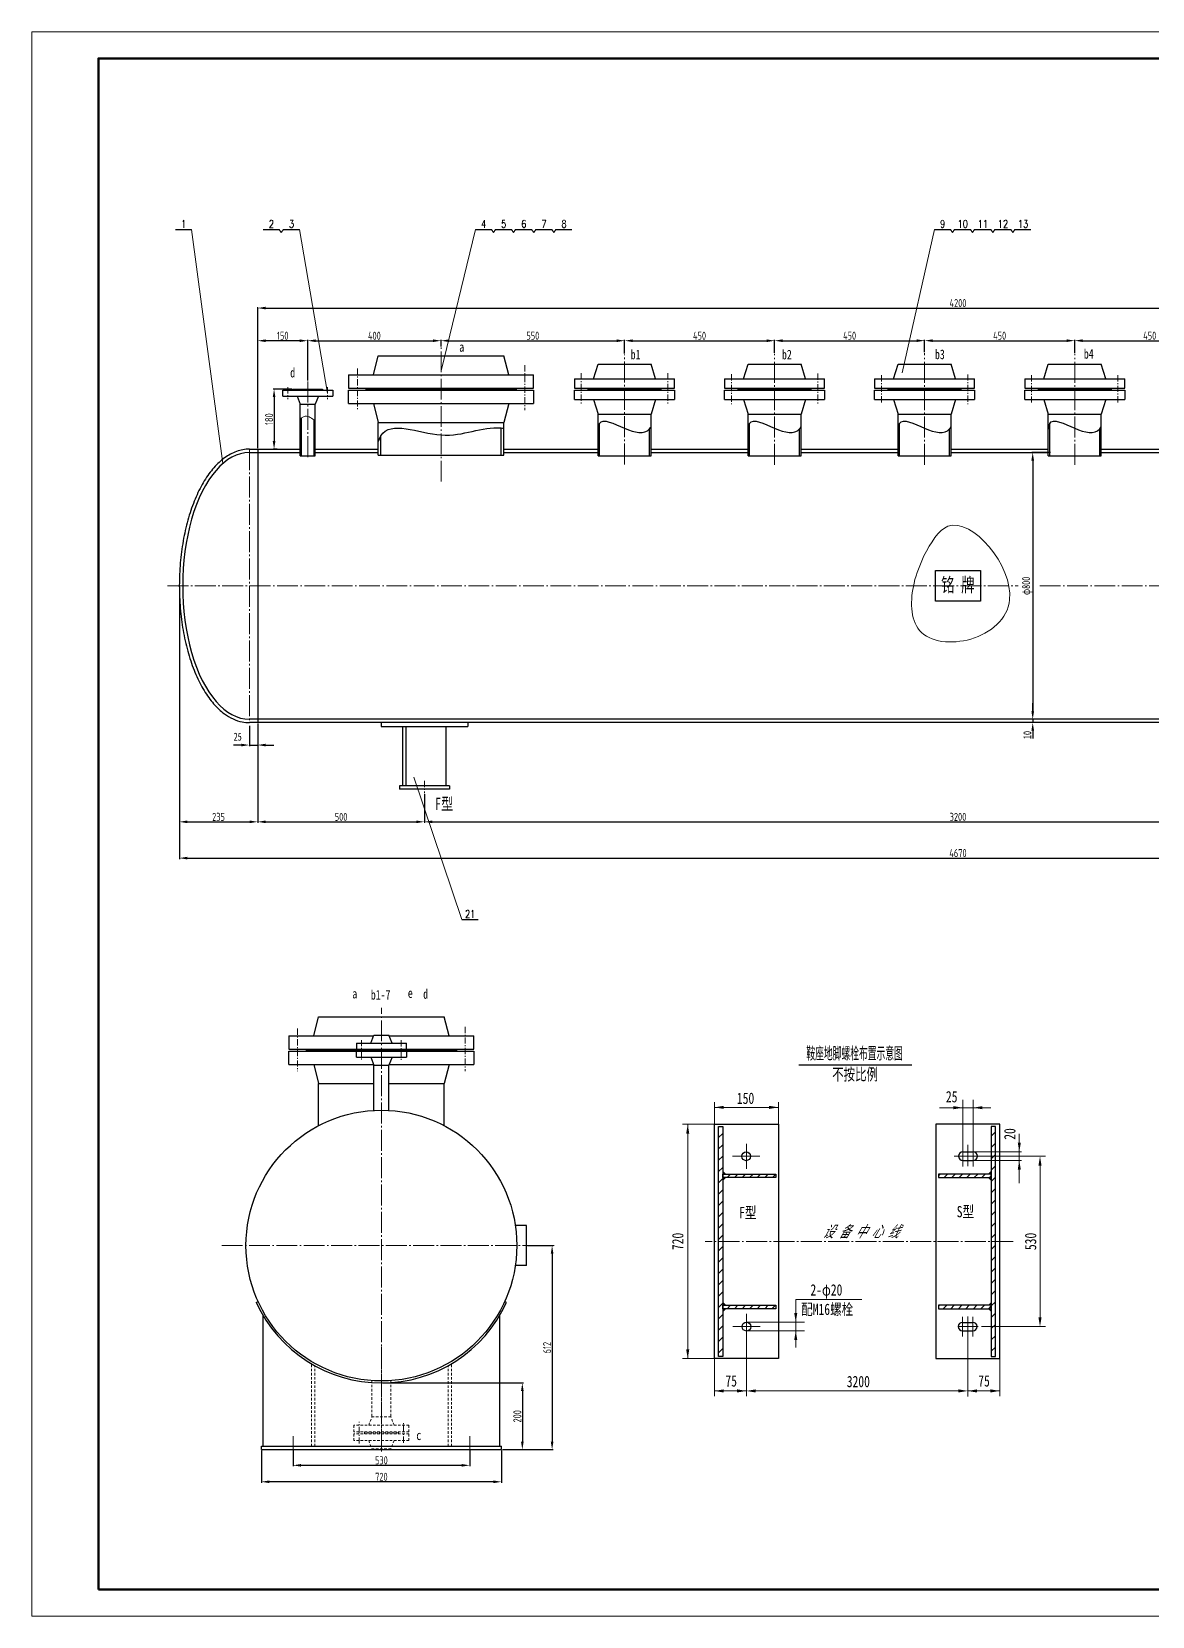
# Model space of a CAD drawing. Extents: x -6371 to 30159, y -2288 to 2464.
# Drawn here: x 23431 to 26791, y -2288 to 2464 of the extents above; entities that cross this region are included whole.
import ezdxf
from ezdxf.enums import TextEntityAlignment as Align

# ---------------------------------------------------------------- set-up
doc = ezdxf.new("R2010")
doc.units = 0
doc.header["$LTSCALE"] = 25
doc.header["$PDMODE"] = 1
for name, pattern in [('XX-S', [0.5, 0.3, -0.2]), ('ZXX-L', [3.28, 2.5, -0.3, 0.18, -0.3]), ('ZXX-S', [1.27, 0.75, -0.2, 0.12, -0.2])]:
    doc.linetypes.add(name, pattern=pattern)
doc.layers.get('Defpoints').update_dxf_attribs({"linetype": 'CONTINUOUS'})
doc.layers.add('1轮廓实线层', color=7, linetype='CONTINUOUS')
for name, color, linetype, lineweight in [('A 粗实线', 1, 'CONTINUOUS', 25), ('B 细实线', 7, 'CONTINUOUS', 15), ('C 文 字', 2, 'CONTINUOUS', 20), ('D 短中心线', 3, 'ZXX-S', 18), ('E 长中心线', 3, 'ZXX-L', 15), ('F 短虚线', 6, 'XX-S', 20), ('J 标注尺寸', 2, 'CONTINUOUS', 15)]:
    doc.layers.add(name, color=color, linetype=linetype, lineweight=lineweight)
doc.styles.add('HZTXT', font='SIMFANG.TTF', dxfattribs={"width": 0.75})
doc.styles.add('ROMANC', font='romanc', dxfattribs={"width": 0.7, "height": 6})
doc.styles.get("Standard").update_dxf_attribs({"font": 'isocp.shx', "width": 0.707, "bigfont": 'hztxt.shx'})
doc.styles.add('标题中文', font='SIMFANG.TTF', dxfattribs={"width": 0.7})
doc.dimstyles.new('通用标注4.0', dxfattribs={"dimtxt": 24, "dimasz": 24, "dimexe": 3, "dimexo": 3, "dimgap": 3, "dimtad": 1, "dimdec": 0, "dimzin": 0, "dimdsep": 46, "dimtxsty": 'Standard', "dimcen": 3, "dimadec": 0, "dimazin": 0, "dimtfac": 0.375, "dimtdec": 0, "dimtmove": 2, "dimatfit": 3, "dimfxl": 0, "dimtzin": 0, "dimarcsym": 0})

# ---------------------------------------------------------------- blocks, each defined once
blk = doc.blocks.new('*D80')
at = {"layer": 'Defpoints', "color": 0}
for p in [(28308.5, 1635.5), (24108.5, 1212.4), (28308.5, 1202.4)]:
    blk.add_point(p, dxfattribs=at)
at = {"layer": 'J 标注尺寸', "color": 0, "lineweight": -2}
for p, q in [((24108.5, 1215.4), (24108.5, 1638.5)), ((24132.5, 1635.5), (28284.5, 1635.5)), ((28308.5, 1205.4), (28308.5, 1638.5))]:
    blk.add_line(p, q, dxfattribs=at)
at = {"layer": 'J 标注尺寸', "color": 0}
for points in [[(24132.5, 1639.5), (24132.5, 1631.5), (24108.5, 1635.5)], [(28284.5, 1639.5), (28284.5, 1631.5), (28308.5, 1635.5)]]:
    blk.add_solid(points, dxfattribs=at)
at = {"layer": 'J 标注尺寸', "color": 0, "insert": (26208.5, 1650.5), "char_height": 24, "attachment_point": 5}
blk.add_mtext('4200{}{}', dxfattribs=at)
blk = doc.blocks.new('*D81')
at = {"layer": 'Defpoints', "color": 0}
for p in [(24658.5, 1537.6), (24658.5, 1517.3), (24258.5, 1415.2)]:
    blk.add_point(p, dxfattribs=at)
at = {"layer": 'J 标注尺寸', "color": 0, "lineweight": -2}
for p, q in [((24258.5, 1418.2), (24258.5, 1540.6)), ((24282.5, 1537.6), (24634.5, 1537.6)), ((24658.5, 1520.3), (24658.5, 1540.6))]:
    blk.add_line(p, q, dxfattribs=at)
at = {"layer": 'J 标注尺寸', "color": 0}
for points in [[(24282.5, 1541.6), (24282.5, 1533.6), (24258.5, 1537.6)], [(24634.5, 1541.6), (24634.5, 1533.6), (24658.5, 1537.6)]]:
    blk.add_solid(points, dxfattribs=at)
at = {"layer": 'J 标注尺寸', "color": 0, "insert": (24458.5, 1552.6), "char_height": 24, "attachment_point": 5}
blk.add_mtext('400', dxfattribs=at)
blk = doc.blocks.new('*D82')
at = {"layer": 'Defpoints', "color": 0}
for p in [(24658.5, 1534.7), (25208.5, 1537.6), (25208.5, 1496.4)]:
    blk.add_point(p, dxfattribs=at)
at = {"layer": 'J 标注尺寸', "color": 0, "lineweight": -2}
for p, q in [((24658.5, 1537.7), (24658.5, 1540.6)), ((24682.5, 1537.6), (25184.5, 1537.6)), ((25208.5, 1499.4), (25208.5, 1540.6))]:
    blk.add_line(p, q, dxfattribs=at)
at = {"layer": 'J 标注尺寸', "color": 0}
for points in [[(24682.5, 1541.6), (24682.5, 1533.6), (24658.5, 1537.6)], [(25184.5, 1541.6), (25184.5, 1533.6), (25208.5, 1537.6)]]:
    blk.add_solid(points, dxfattribs=at)
at = {"layer": 'J 标注尺寸', "color": 0, "insert": (24933.5, 1552.6), "char_height": 24, "attachment_point": 5}
blk.add_mtext('550', dxfattribs=at)
blk = doc.blocks.new('*D83')
at = {"layer": 'Defpoints', "color": 0}
for p in [(25658.5, 1537.6), (25208.5, 1496.4), (25658.5, 1498.5)]:
    blk.add_point(p, dxfattribs=at)
at = {"layer": 'J 标注尺寸', "color": 0, "lineweight": -2}
for p, q in [((25208.5, 1499.4), (25208.5, 1540.6)), ((25232.5, 1537.6), (25634.5, 1537.6)), ((25658.5, 1501.5), (25658.5, 1540.6))]:
    blk.add_line(p, q, dxfattribs=at)
at = {"layer": 'J 标注尺寸', "color": 0}
for points in [[(25232.5, 1541.6), (25232.5, 1533.6), (25208.5, 1537.6)], [(25634.5, 1541.6), (25634.5, 1533.6), (25658.5, 1537.6)]]:
    blk.add_solid(points, dxfattribs=at)
at = {"layer": 'J 标注尺寸', "color": 0, "insert": (25433.5, 1552.6), "char_height": 24, "attachment_point": 5}
blk.add_mtext('450', dxfattribs=at)
blk = doc.blocks.new('*D84')
at = {"layer": 'Defpoints', "color": 0}
for p in [(25658.5, 1534.7), (26108.5, 1537.7), (26108.5, 1500.6)]:
    blk.add_point(p, dxfattribs=at)
at = {"layer": 'J 标注尺寸', "color": 0, "lineweight": -2}
for p, q in [((25658.5, 1537.7), (25658.5, 1540.7)), ((25682.5, 1537.7), (26084.5, 1537.7)), ((26108.5, 1503.6), (26108.5, 1540.7))]:
    blk.add_line(p, q, dxfattribs=at)
at = {"layer": 'J 标注尺寸', "color": 0}
for points in [[(25682.5, 1541.7), (25682.5, 1533.7), (25658.5, 1537.7)], [(26084.5, 1541.7), (26084.5, 1533.7), (26108.5, 1537.7)]]:
    blk.add_solid(points, dxfattribs=at)
at = {"layer": 'J 标注尺寸', "color": 0, "insert": (25883.5, 1552.7), "char_height": 24, "attachment_point": 5}
blk.add_mtext('450', dxfattribs=at)
blk = doc.blocks.new('*D85')
at = {"layer": 'Defpoints', "color": 0}
for p in [(26108.5, 1537.7), (26558.5, 1537.7), (26558.5, 1497.2)]:
    blk.add_point(p, dxfattribs=at)
at = {"layer": 'J 标注尺寸', "color": 0, "lineweight": -2}
for p, q in [((26132.5, 1537.7), (26534.5, 1537.7)), ((26558.5, 1500.2), (26558.5, 1540.7))]:
    blk.add_line(p, q, dxfattribs=at)
at = {"layer": 'J 标注尺寸', "color": 0}
for points in [[(26132.5, 1541.7), (26132.5, 1533.7), (26108.5, 1537.7)], [(26534.5, 1541.7), (26534.5, 1533.7), (26558.5, 1537.7)]]:
    blk.add_solid(points, dxfattribs=at)
at = {"layer": 'J 标注尺寸', "color": 0, "insert": (26333.5, 1552.7), "char_height": 24, "attachment_point": 5}
blk.add_mtext('450', dxfattribs=at)
blk = doc.blocks.new('*D86')
at = {"layer": 'Defpoints', "color": 0}
for p in [(26558.5, 1537.7), (27008.5, 1537.7), (27008.5, 1481.6)]:
    blk.add_point(p, dxfattribs=at)
at = {"layer": 'J 标注尺寸', "color": 0, "lineweight": -2}
for p, q in [((26582.5, 1537.7), (26984.5, 1537.7)), ((27008.5, 1484.6), (27008.5, 1540.7))]:
    blk.add_line(p, q, dxfattribs=at)
at = {"layer": 'J 标注尺寸', "color": 0}
for points in [[(26582.5, 1541.7), (26582.5, 1533.7), (26558.5, 1537.7)], [(26984.5, 1541.7), (26984.5, 1533.7), (27008.5, 1537.7)]]:
    blk.add_solid(points, dxfattribs=at)
at = {"layer": 'J 标注尺寸', "color": 0, "insert": (26783.5, 1552.7), "char_height": 24, "attachment_point": 5}
blk.add_mtext('450', dxfattribs=at)
blk = doc.blocks.new('*D91')
at = {"layer": 'Defpoints', "color": 0}
for p in [(26488.6, 1202.4), (26432.6, 402.4), (26488.6, 402.4)]:
    blk.add_point(p, dxfattribs=at)
at = {"layer": 'J 标注尺寸', "color": 0, "lineweight": -2}
for p, q in [((26485.6, 1202.4), (26429.6, 1202.4)), ((26432.6, 1178.4), (26432.6, 426.4)), ((26485.6, 402.4), (26429.6, 402.4))]:
    blk.add_line(p, q, dxfattribs=at)
at = {"layer": 'J 标注尺寸', "color": 0}
for points in [[(26428.6, 1178.4), (26436.6, 1178.4), (26432.6, 1202.4)], [(26428.6, 426.4), (26436.6, 426.4), (26432.6, 402.4)]]:
    blk.add_solid(points, dxfattribs=at)
at = {"layer": 'J 标注尺寸', "color": 0, "insert": (26415.8, 802.4), "char_height": 24, "attachment_point": 5, "rotation": 90}
blk.add_mtext('{\\fFangSong_GB2312|b0|i0|c134|p49;φ800}', dxfattribs=at)
blk = doc.blocks.new('*D92')
at = {"layer": 'Defpoints', "color": 0}
for p in [(26432.6, 402.4), (26432.6, 392.4), (26432.6, 392.4)]:
    blk.add_point(p, dxfattribs=at)
at = {"layer": 'J 标注尺寸', "color": 0, "lineweight": -2}
for p, q in [((26432.6, 426.4), (26432.6, 450.4)), ((26432.6, 402.4), (26432.6, 392.4)), ((26432.6, 368.4), (26432.6, 344.4))]:
    blk.add_line(p, q, dxfattribs=at)
at = {"layer": 'J 标注尺寸', "color": 0}
for points in [[(26428.6, 426.4), (26436.6, 426.4), (26432.6, 402.4)], [(26428.6, 368.4), (26436.6, 368.4), (26432.6, 392.4)]]:
    blk.add_solid(points, dxfattribs=at)
at = {"layer": 'J 标注尺寸', "color": 0, "insert": (26416.4, 355.2), "char_height": 24, "attachment_point": 5, "rotation": 90}
blk.add_mtext('{\\fFangSong_GB2312|b0|i0|c134|p49;10}', dxfattribs=at)
blk = doc.blocks.new('*D93')
at = {"layer": 'Defpoints', "color": 0}
for p in [(24479.4, -1587.9), (24839.4, -1787.9), (24902.1, -1787.9)]:
    blk.add_point(p, dxfattribs=at)
at = {"layer": 'J 标注尺寸', "color": 0, "lineweight": -2}
for p, q in [((24482.4, -1587.9), (24905.1, -1587.9)), ((24902.1, -1611.9), (24902.1, -1763.9)), ((24842.4, -1787.9), (24905.1, -1787.9))]:
    blk.add_line(p, q, dxfattribs=at)
at = {"layer": 'J 标注尺寸', "color": 0}
for points in [[(24898.1, -1611.9), (24906.1, -1611.9), (24902.1, -1587.9)], [(24898.1, -1763.9), (24906.1, -1763.9), (24902.1, -1787.9)]]:
    blk.add_solid(points, dxfattribs=at)
at = {"layer": 'J 标注尺寸', "color": 0, "insert": (24887.1, -1687.9), "char_height": 24, "attachment_point": 5, "rotation": 90}
blk.add_mtext('200', dxfattribs=at)
blk = doc.blocks.new('*D94')
at = {"layer": 'Defpoints', "color": 0}
for p in [(24914.9, -1175.9), (24839.4, -1787.9), (24991.4, -1787.9)]:
    blk.add_point(p, dxfattribs=at)
at = {"layer": 'J 标注尺寸', "color": 0, "lineweight": -2}
for p, q in [((24917.9, -1175.9), (24994.4, -1175.9)), ((24991.4, -1199.9), (24991.4, -1763.9)), ((24842.4, -1787.9), (24994.4, -1787.9))]:
    blk.add_line(p, q, dxfattribs=at)
at = {"layer": 'J 标注尺寸', "color": 0}
for points in [[(24987.4, -1199.9), (24995.4, -1199.9), (24991.4, -1175.9)], [(24987.4, -1763.9), (24995.4, -1763.9), (24991.4, -1787.9)]]:
    blk.add_solid(points, dxfattribs=at)
at = {"layer": 'J 标注尺寸', "color": 0, "insert": (24976.4, -1481.9), "char_height": 24, "attachment_point": 5, "rotation": 90}
blk.add_mtext('612', dxfattribs=at)
blk = doc.blocks.new('*D95')
at = {"layer": 'Defpoints', "color": 0}
for p in [(24119.4, -1787.9), (24839.4, -1787.9), (24119.4, -1884.3)]:
    blk.add_point(p, dxfattribs=at)
at = {"layer": 'J 标注尺寸', "color": 0, "lineweight": -2}
for p, q in [((24119.4, -1790.9), (24119.4, -1887.3)), ((24839.4, -1790.9), (24839.4, -1887.3)), ((24815.4, -1884.3), (24143.4, -1884.3))]:
    blk.add_line(p, q, dxfattribs=at)
at = {"layer": 'J 标注尺寸', "color": 0}
for points in [[(24143.4, -1880.3), (24143.4, -1888.3), (24119.4, -1884.3)], [(24815.4, -1880.3), (24815.4, -1888.3), (24839.4, -1884.3)]]:
    blk.add_solid(points, dxfattribs=at)
at = {"layer": 'J 标注尺寸', "color": 0, "insert": (24479.4, -1869.3), "char_height": 24, "attachment_point": 5}
blk.add_mtext('720', dxfattribs=at)
blk = doc.blocks.new('*D96')
at = {"layer": 'Defpoints', "color": 0}
for p in [(24214.4, -1787.9), (24744.4, -1787.9), (24744.4, -1834.9)]:
    blk.add_point(p, dxfattribs=at)
at = {"layer": 'J 标注尺寸', "color": 0, "lineweight": -2}
for p, q in [((24214.4, -1790.9), (24214.4, -1837.9)), ((24744.4, -1790.9), (24744.4, -1837.9)), ((24238.4, -1834.9), (24720.4, -1834.9))]:
    blk.add_line(p, q, dxfattribs=at)
at = {"layer": 'J 标注尺寸', "color": 0}
for points in [[(24238.4, -1830.9), (24238.4, -1838.9), (24214.4, -1834.9)], [(24720.4, -1830.9), (24720.4, -1838.9), (24744.4, -1834.9)]]:
    blk.add_solid(points, dxfattribs=at)
at = {"layer": 'J 标注尺寸', "color": 0, "insert": (24479.4, -1819.9), "char_height": 24, "attachment_point": 5}
blk.add_mtext('530', dxfattribs=at)
blk = doc.blocks.new('*D99')
at = {"layer": 'Defpoints', "color": 0}
for p in [(24083.5, 385.6), (24108.5, 392.4), (24108.5, 325.1)]:
    blk.add_point(p, dxfattribs=at)
at = {"layer": 'J 标注尺寸', "color": 0, "lineweight": -2}
for p, q in [((24083.5, 382.6), (24083.5, 322.1)), ((24108.5, 389.4), (24108.5, 322.1)), ((24059.5, 325.1), (24035.5, 325.1)), ((24083.5, 325.1), (24108.5, 325.1)), ((24132.5, 325.1), (24156.5, 325.1))]:
    blk.add_line(p, q, dxfattribs=at)
at = {"layer": 'J 标注尺寸', "color": 0}
for points in [[(24059.5, 329.1), (24059.5, 321.1), (24083.5, 325.1)], [(24132.5, 329.1), (24132.5, 321.1), (24108.5, 325.1)]]:
    blk.add_solid(points, dxfattribs=at)
at = {"layer": 'J 标注尺寸', "color": 0, "insert": (24048.6, 349.9), "char_height": 24, "attachment_point": 5}
blk.add_mtext('{\\fFangSong_GB2312|b0|i0|c134|p49;25}', dxfattribs=at)
blk = doc.blocks.new('*D100')
at = {"layer": 'Defpoints', "color": 0}
for p in [(24108.5, 1537.6), (24258.5, 1415.2), (24108.5, 1212.4)]:
    blk.add_point(p, dxfattribs=at)
at = {"layer": 'J 标注尺寸', "color": 0, "lineweight": -2}
for p, q in [((24108.5, 1215.4), (24108.5, 1540.6)), ((24234.5, 1537.6), (24132.5, 1537.6)), ((24258.5, 1418.2), (24258.5, 1540.6))]:
    blk.add_line(p, q, dxfattribs=at)
at = {"layer": 'J 标注尺寸', "color": 0}
for points in [[(24132.5, 1541.6), (24132.5, 1533.6), (24108.5, 1537.6)], [(24234.5, 1541.6), (24234.5, 1533.6), (24258.5, 1537.6)]]:
    blk.add_solid(points, dxfattribs=at)
at = {"layer": 'J 标注尺寸', "color": 0, "insert": (24183.5, 1552.6), "char_height": 24, "attachment_point": 5}
blk.add_mtext('150', dxfattribs=at)
blk = doc.blocks.new('*D101')
at = {"layer": 'Defpoints', "color": 0}
for p in [(24108.5, 392.4), (24608.5, 180.3), (24608.5, 94.8)]:
    blk.add_point(p, dxfattribs=at)
at = {"layer": 'J 标注尺寸', "color": 0, "lineweight": -2}
for p, q in [((24108.5, 389.4), (24108.5, 91.8)), ((24608.5, 177.3), (24608.5, 91.8)), ((24132.5, 94.8), (24584.5, 94.8))]:
    blk.add_line(p, q, dxfattribs=at)
at = {"layer": 'J 标注尺寸', "color": 0}
for points in [[(24132.5, 98.8), (24132.5, 90.8), (24108.5, 94.8)], [(24584.5, 98.8), (24584.5, 90.8), (24608.5, 94.8)]]:
    blk.add_solid(points, dxfattribs=at)
at = {"layer": 'J 标注尺寸', "color": 0, "insert": (24358.5, 109.8), "char_height": 24, "attachment_point": 5}
blk.add_mtext('500', dxfattribs=at)
blk = doc.blocks.new('*D102')
at = {"layer": 'Defpoints', "color": 0}
for p in [(24608.5, 180.3), (27808.5, 180.3), (27808.5, 94.8)]:
    blk.add_point(p, dxfattribs=at)
at = {"layer": 'J 标注尺寸', "color": 0, "lineweight": -2}
for p, q in [((24608.5, 177.3), (24608.5, 91.8)), ((27808.5, 177.3), (27808.5, 91.8)), ((24632.5, 94.8), (27784.5, 94.8))]:
    blk.add_line(p, q, dxfattribs=at)
at = {"layer": 'J 标注尺寸', "color": 0}
for points in [[(24632.5, 98.8), (24632.5, 90.8), (24608.5, 94.8)], [(27784.5, 98.8), (27784.5, 90.8), (27808.5, 94.8)]]:
    blk.add_solid(points, dxfattribs=at)
at = {"layer": 'J 标注尺寸', "color": 0, "insert": (26208.5, 109.8), "char_height": 24, "attachment_point": 5}
blk.add_mtext('3200', dxfattribs=at)
blk = doc.blocks.new('*D104')
at = {"layer": 'Defpoints', "color": 0}
for p in [(24214.5, 1392.4), (24157.7, 1212.4), (24169.4, 1212.4)]:
    blk.add_point(p, dxfattribs=at)
at = {"layer": 'J 标注尺寸', "color": 0, "lineweight": -2}
for p, q in [((24211.5, 1392.4), (24154.7, 1392.4)), ((24157.7, 1368.4), (24157.7, 1236.4)), ((24166.4, 1212.4), (24154.7, 1212.4))]:
    blk.add_line(p, q, dxfattribs=at)
at = {"layer": 'J 标注尺寸', "color": 0}
for points in [[(24153.7, 1368.4), (24161.7, 1368.4), (24157.7, 1392.4)], [(24153.7, 1236.4), (24161.7, 1236.4), (24157.7, 1212.4)]]:
    blk.add_solid(points, dxfattribs=at)
at = {"layer": 'J 标注尺寸', "color": 0, "insert": (24142.7, 1302.4), "char_height": 24, "attachment_point": 5, "rotation": 90}
blk.add_mtext('180', dxfattribs=at)
blk = doc.blocks.new('*D105')
at = {"layer": 'Defpoints', "color": 0}
for p in [(23873.5, 802.4), (24108.5, 392.4), (24108.5, 94.8)]:
    blk.add_point(p, dxfattribs=at)
at = {"layer": 'J 标注尺寸', "color": 0, "lineweight": -2}
for p, q in [((23873.5, 799.4), (23873.5, 91.8)), ((24108.5, 389.4), (24108.5, 91.8)), ((23897.5, 94.8), (24084.5, 94.8))]:
    blk.add_line(p, q, dxfattribs=at)
at = {"layer": 'J 标注尺寸', "color": 0}
for points in [[(23897.5, 98.8), (23897.5, 90.8), (23873.5, 94.8)], [(24084.5, 98.8), (24084.5, 90.8), (24108.5, 94.8)]]:
    blk.add_solid(points, dxfattribs=at)
at = {"layer": 'J 标注尺寸', "color": 0, "insert": (23991, 109.8), "char_height": 24, "attachment_point": 5}
blk.add_mtext('235', dxfattribs=at)
blk = doc.blocks.new('*D106')
at = {"layer": 'Defpoints', "color": 0}
for p in [(23873.5, 802.4), (28543.5, 802.4), (28543.5, -13.9)]:
    blk.add_point(p, dxfattribs=at)
at = {"layer": 'J 标注尺寸', "color": 0, "lineweight": -2}
for p, q in [((23873.5, 799.4), (23873.5, -16.9)), ((28543.5, 799.4), (28543.5, -16.9)), ((23897.5, -13.9), (28519.5, -13.9))]:
    blk.add_line(p, q, dxfattribs=at)
at = {"layer": 'J 标注尺寸', "color": 0}
for points in [[(23897.5, -9.9), (23897.5, -17.9), (23873.5, -13.9)], [(28519.5, -9.9), (28519.5, -17.9), (28543.5, -13.9)]]:
    blk.add_solid(points, dxfattribs=at)
at = {"layer": 'J 标注尺寸', "color": 0, "insert": (26208.5, 1.1), "char_height": 24, "attachment_point": 5}
blk.add_mtext('4670', dxfattribs=at)

msp = doc.modelspace()

# ---------------------------------------------------------------- linework, layer by layer
at = {"layer": '1轮廓实线层'}
for points in [[(24470, 1233.9), (24478, 1252.2), (24658.5, 1254.9), (24839, 1276), (24847, 1275.1)], [(25129, 1268), (25133.5, 1288.9), (25208.5, 1275), (25283.5, 1273.3), (25288, 1279.7)], [(25579, 1268), (25583.5, 1288.9), (25658.5, 1275), (25733.5, 1273.3), (25738, 1279.7)], [(26029, 1268), (26033.5, 1288.9), (26108.5, 1275), (26183.5, 1273.3), (26188, 1279.7)], [(26479, 1268), (26483.5, 1288.9), (26558.5, 1275), (26633.5, 1273.3), (26638, 1279.7)]]:
    msp.add_spline(points, degree=3, dxfattribs=at)
at = {"layer": 'A 粗实线'}
for p, q in [((23862.1, 1870.9), (23910.2, 1870.9)), ((24125.1, 1870.9), (24173.2, 1870.9)), ((24185.4, 1870.9), (24233.5, 1870.9)), ((24761.3, 1870.9), (24809.4, 1870.9)), ((24821.6, 1870.9), (24869.7, 1870.9)), ((24881.9, 1870.9), (24930, 1870.9)), ((24942.2, 1870.9), (24990.3, 1870.9)), ((25002.5, 1870.9), (25050.6, 1870.9)), ((26137.9, 1870.9), (26186, 1870.9)), ((26198.2, 1870.9), (26246.3, 1870.9)), ((26258.5, 1870.9), (26306.6, 1870.9)), ((26318.8, 1870.9), (26366.9, 1870.9)), ((26379.1, 1870.9), (26427.2, 1870.9)), ((24455.5, 1435.4), (24470, 1492.4)), ((24470, 1492.4), (24847, 1492.4)), ((24861.5, 1435.4), (24847, 1492.4)), ((24381, 1435.4), (24381, 1395.4)), ((24381, 1435.4), (24936, 1435.4)), ((24936, 1395.4), (24936, 1435.4)), ((25115.5, 1423.4), (25129, 1467.4)), ((25129, 1467.4), (25288, 1467.4)), ((25301.5, 1423.4), (25288, 1467.4)), ((25565.5, 1423.4), (25579, 1467.4)), ((25579, 1467.4), (25738, 1467.4)), ((25751.5, 1423.4), (25738, 1467.4)), ((26015.5, 1423.4), (26029, 1467.4)), ((26029, 1467.4), (26188, 1467.4)), ((26201.5, 1423.4), (26188, 1467.4)), ((26465.5, 1423.4), (26479, 1467.4)), ((26479, 1467.4), (26638, 1467.4)), ((26651.5, 1423.4), (26638, 1467.4)), ((24183.5, 1371.4), (24183.5, 1389.4)), ((24183.5, 1389.4), (24333.5, 1389.4)), ((24214.5, 1389.4), (24214.5, 1392.4)), ((24214.5, 1392.4), (24302.5, 1392.4)), ((24302.5, 1392.4), (24302.5, 1389.4)), ((24333.5, 1389.4), (24333.5, 1371.4)), ((24381, 1395.4), (24936, 1395.4)), ((24381, 1349.4), (24381, 1389.4)), ((24381, 1389.4), (24936, 1389.4)), ((24433.5, 1395.4), (24433.5, 1392.4)), ((24433.5, 1389.4), (24433.5, 1392.4)), ((24433.5, 1392.4), (24883.5, 1392.4)), ((24433.5, 1392.4), (24883.5, 1392.4)), ((24883.5, 1392.4), (24883.5, 1395.4)), ((24883.5, 1392.4), (24883.5, 1389.4)), ((24936, 1389.4), (24936, 1349.4)), ((25058.5, 1423.4), (25058.5, 1395.4)), ((25058.5, 1423.4), (25358.5, 1423.4)), ((25058.5, 1395.4), (25358.5, 1395.4)), ((25058.5, 1361.4), (25058.5, 1389.4)), ((25058.5, 1389.4), (25358.5, 1389.4)), ((25099.5, 1395.4), (25099.5, 1392.4)), ((25099.5, 1389.4), (25099.5, 1392.4)), ((25099.5, 1392.4), (25317.5, 1392.4)), ((25099.5, 1392.4), (25317.5, 1392.4)), ((25317.5, 1392.4), (25317.5, 1395.4)), ((25317.5, 1392.4), (25317.5, 1389.4)), ((25358.5, 1395.4), (25358.5, 1423.4)), ((25358.5, 1389.4), (25358.5, 1361.4)), ((25508.5, 1423.4), (25508.5, 1395.4)), ((25508.5, 1423.4), (25808.5, 1423.4)), ((25508.5, 1395.4), (25808.5, 1395.4)), ((25508.5, 1361.4), (25508.5, 1389.4)), ((25508.5, 1389.4), (25808.5, 1389.4)), ((25549.5, 1395.4), (25549.5, 1392.4)), ((25549.5, 1389.4), (25549.5, 1392.4)), ((25549.5, 1392.4), (25767.5, 1392.4)), ((25549.5, 1392.4), (25767.5, 1392.4)), ((25767.5, 1392.4), (25767.5, 1395.4)), ((25767.5, 1392.4), (25767.5, 1389.4)), ((25808.5, 1395.4), (25808.5, 1423.4)), ((25808.5, 1389.4), (25808.5, 1361.4)), ((25958.5, 1423.4), (25958.5, 1395.4)), ((25958.5, 1423.4), (26258.5, 1423.4)), ((25958.5, 1395.4), (26258.5, 1395.4)), ((25958.5, 1361.4), (25958.5, 1389.4)), ((25958.5, 1389.4), (26258.5, 1389.4)), ((25999.5, 1395.4), (25999.5, 1392.4)), ((25999.5, 1389.4), (25999.5, 1392.4)), ((25999.5, 1392.4), (26217.5, 1392.4)), ((25999.5, 1392.4), (26217.5, 1392.4)), ((26217.5, 1392.4), (26217.5, 1395.4)), ((26217.5, 1392.4), (26217.5, 1389.4)), ((26258.5, 1395.4), (26258.5, 1423.4)), ((26258.5, 1389.4), (26258.5, 1361.4)), ((26408.5, 1423.4), (26408.5, 1395.4)), ((26408.5, 1423.4), (26708.5, 1423.4)), ((26408.5, 1395.4), (26708.5, 1395.4)), ((26408.5, 1361.4), (26408.5, 1389.4)), ((26408.5, 1389.4), (26708.5, 1389.4)), ((26449.5, 1395.4), (26449.5, 1392.4)), ((26449.5, 1389.4), (26449.5, 1392.4)), ((26449.5, 1392.4), (26667.5, 1392.4)), ((26449.5, 1392.4), (26667.5, 1392.4)), ((26667.5, 1392.4), (26667.5, 1395.4)), ((26667.5, 1392.4), (26667.5, 1389.4)), ((26708.5, 1395.4), (26708.5, 1423.4)), ((26708.5, 1389.4), (26708.5, 1361.4)), ((24183.5, 1371.4), (24333.5, 1371.4)), ((24226.5, 1371.4), (24236, 1347.4)), ((24236, 1192.4), (24236, 1347.4)), ((24236, 1347.4), (24281, 1347.4)), ((24290.5, 1371.4), (24281, 1347.4)), ((24281, 1192.4), (24281, 1347.4)), ((24381, 1349.4), (24936, 1349.4)), ((24455.5, 1349.4), (24470, 1292.4)), ((24861.5, 1349.4), (24847, 1292.4)), ((25058.5, 1361.4), (25358.5, 1361.4)), ((25115.5, 1361.4), (25129, 1317.4)), ((25301.5, 1361.4), (25288, 1317.4)), ((25508.5, 1361.4), (25808.5, 1361.4)), ((25565.5, 1361.4), (25579, 1317.4)), ((25751.5, 1361.4), (25738, 1317.4)), ((25958.5, 1361.4), (26258.5, 1361.4)), ((26015.5, 1361.4), (26029, 1317.4)), ((26201.5, 1361.4), (26188, 1317.4)), ((26408.5, 1361.4), (26708.5, 1361.4)), ((26465.5, 1361.4), (26479, 1317.4)), ((26651.5, 1361.4), (26638, 1317.4)), ((24239.5, 1192.4), (24239.5, 1306.5)), ((24277.5, 1192.4), (24277.5, 1299.8)), ((24470, 1194.3), (24470, 1292.4)), ((24470, 1292.4), (24847, 1292.4)), ((24847, 1194.3), (24847, 1292.4)), ((25129, 1192.4), (25129, 1317.4)), ((25129, 1317.4), (25288, 1317.4)), ((25133.5, 1192.4), (25133.5, 1288.9)), ((25288, 1192.4), (25288, 1317.4)), ((25579, 1192.4), (25579, 1317.4)), ((25579, 1317.4), (25738, 1317.4)), ((25583.5, 1192.4), (25583.5, 1288.9)), ((25738, 1192.4), (25738, 1317.4)), ((26029, 1192.4), (26029, 1317.4)), ((26029, 1317.4), (26188, 1317.4)), ((26033.5, 1192.4), (26033.5, 1288.9)), ((26188, 1192.4), (26188, 1317.4)), ((26479, 1192.4), (26479, 1317.4)), ((26479, 1317.4), (26638, 1317.4)), ((26483.5, 1192.4), (26483.5, 1288.9)), ((26638, 1192.4), (26638, 1317.4)), ((24478, 1194.3), (24478, 1252.2)), ((24839, 1194.3), (24839, 1276)), ((25283.5, 1192.4), (25283.5, 1273.3)), ((25733.5, 1192.4), (25733.5, 1273.3)), ((26183.5, 1192.4), (26183.5, 1273.3)), ((26633.5, 1192.4), (26633.5, 1273.3)), ((24083.5, 1212.4), (24153.5, 1212.4)), ((24083.5, 1202.4), (24236, 1202.4)), ((24108.5, 1212.4), (24108.5, 392.4)), ((24153.5, 1212.4), (24236, 1212.4)), ((24236, 1192.4), (24281, 1192.4)), ((24281, 1212.4), (24470, 1212.4)), ((24281, 1202.4), (24470, 1202.4)), ((24470, 1194.3), (24847, 1194.3)), ((24847, 1212.4), (25129, 1212.4)), ((24847, 1202.4), (25129, 1202.4)), ((25129, 1192.4), (25288, 1192.4)), ((25288, 1212.4), (25579, 1212.4)), ((25288, 1202.4), (25579, 1202.4)), ((25579, 1192.4), (25738, 1192.4)), ((25738, 1212.4), (26029, 1212.4)), ((25738, 1202.4), (26029, 1202.4)), ((26029, 1192.4), (26188, 1192.4)), ((26188, 1212.4), (26479, 1212.4)), ((26188, 1202.4), (26479, 1202.4)), ((26479, 1192.4), (26638, 1192.4)), ((26638, 1212.4), (26929, 1212.4)), ((26638, 1202.4), (26929, 1202.4)), ((28333.5, 402.4), (24083.5, 402.4)), ((28030, 392.4), (24083.5, 392.4)), ((24478.5, 392.4), (24478.5, 380.4)), ((24478.5, 380.4), (24738.5, 380.4)), ((24543.5, 202.4), (24543.5, 380.4)), ((24553.5, 202.4), (24553.5, 380.4)), ((24673.5, 202.4), (24673.5, 380.4)), ((24738.5, 392.4), (24738.5, 380.4)), ((24683.5, 202.4), (24533.5, 202.4)), ((24533.5, 202.4), (24533.5, 192.4)), ((24683.5, 192.4), (24533.5, 192.4)), ((24683.5, 202.4), (24683.5, 192.4)), ((24721, -198.2), (24769.2, -198.2)), ((24276.4, -546.9), (24290.9, -489.9)), ((24290.9, -489.9), (24667.9, -489.9)), ((24682.4, -546.9), (24667.9, -489.9)), ((24201.9, -546.9), (24201.9, -586.9)), ((24201.9, -546.9), (24456.1, -546.9)), ((24404.4, -568.9), (24404.4, -586.9)), ((24404.4, -568.9), (24554.4, -568.9)), ((24447.4, -568.9), (24456.9, -544.9)), ((24456.9, -544.9), (24501.9, -544.9)), ((24511.4, -568.9), (24501.9, -544.9)), ((24502.7, -546.9), (24756.9, -546.9)), ((24554.4, -586.9), (24554.4, -568.9)), ((24756.9, -586.9), (24756.9, -546.9)), ((24201.9, -586.9), (24756.9, -586.9)), ((24201.9, -632.9), (24201.9, -592.9)), ((24201.9, -592.9), (24756.9, -592.9)), ((24254.4, -586.9), (24254.4, -589.9)), ((24254.4, -592.9), (24254.4, -589.9)), ((24254.4, -589.9), (24704.4, -589.9)), ((24254.4, -589.9), (24704.4, -589.9)), ((24404.4, -586.9), (24554.4, -586.9)), ((24404.4, -610.9), (24404.4, -592.9)), ((24404.4, -592.9), (24554.4, -592.9)), ((24404.4, -610.9), (24554.4, -610.9)), ((24435.4, -586.9), (24435.4, -589.9)), ((24435.4, -592.9), (24435.4, -589.9)), ((24435.4, -589.9), (24523.4, -589.9)), ((24435.4, -589.9), (24523.4, -589.9)), ((24447.4, -610.9), (24456.9, -634.9)), ((24511.4, -610.9), (24501.9, -634.9)), ((24523.4, -589.9), (24523.4, -586.9)), ((24523.4, -589.9), (24523.4, -592.9)), ((24554.4, -592.9), (24554.4, -610.9)), ((24704.4, -589.9), (24704.4, -586.9)), ((24704.4, -589.9), (24704.4, -592.9)), ((24756.9, -592.9), (24756.9, -632.9)), ((24201.9, -632.9), (24456.1, -632.9)), ((24276.4, -632.9), (24290.9, -689.9)), ((24456.9, -770.6), (24456.9, -634.9)), ((24456.9, -634.9), (24501.9, -634.9)), ((24501.9, -770.6), (24501.9, -634.9)), ((24502.7, -632.9), (24756.9, -632.9)), ((24682.4, -632.9), (24667.9, -689.9)), ((25731, -634), (26069.7, -634)), ((24290.9, -816.4), (24290.9, -689.9)), ((24290.9, -689.9), (24456.9, -689.9)), ((24501.9, -689.9), (24667.9, -689.9)), ((24667.9, -816.4), (24667.9, -689.9)), ((26222.9, -894.9), (26253.9, -894.9)), ((26222.9, -920.5), (26253.9, -920.5)), ((26308.2, -961.7), (26150.2, -961.7)), ((26150.2, -961.7), (26150.2, -972)), ((26150.2, -972), (26308.2, -972)), ((26308.2, -972), (26308.2, -961.7)), ((24914.9, -1115.9), (24881, -1115.9)), ((24914.9, -1235.9), (24914.9, -1115.9)), ((24914.9, -1235.9), (24881, -1235.9)), ((24104.4, -1346.6), (24109.7, -1343.7)), ((24854.4, -1346.6), (24849, -1344)), ((26308.2, -1355), (26308.2, -1365.2)), ((24124.4, -1777.9), (24124.4, -1385)), ((24834.4, -1777.9), (24834.4, -1385)), ((26222.3, -1406.2), (26253.3, -1406.2)), ((26222.3, -1431.8), (26253.3, -1431.8)), ((24119.4, -1787.9), (24119.4, -1777.9)), ((24119.4, -1777.9), (24839.4, -1777.9)), ((24119.4, -1787.9), (24839.4, -1787.9)), ((24839.4, -1787.9), (24839.4, -1777.9))]:
    msp.add_line(p, q, dxfattribs=at)
at = {"layer": 'A 粗实线', "color": 5, "lineweight": 60}
msp.add_lwpolyline([(23630.8, -2207.7), (30078.8, -2207.7), (30078.8, 2384.3), (23630.8, 2384.3)], close=True, dxfattribs=at)
at = {"layer": 'A 粗实线'}
for points in [[(26141.2, 848.1), (26275.9, 848.1), (26275.9, 756.6), (26141.2, 756.6)], [(25478, -1515), (25478, -812), (25670, -812), (25670, -1515)], [(25490.8, -1508.6), (25490.8, -818.4), (25503.6, -818.4), (25503.6, -1508.6)], [(26333.8, -1515), (26333.8, -812), (26141.8, -812), (26141.8, -1515)], [(26321, -1508.6), (26321, -818.4), (26308.2, -818.4), (26308.2, -1508.6)], [(25503.6, -972), (25503.6, -961.7), (25661.9, -961.7), (25661.9, -972)], [(25503.6, -1365.2), (25503.6, -1355), (25662.1, -1355), (25662.1, -1365.2)], [(26308.2, -1365.2), (26308.2, -1355), (26150, -1355), (26150, -1365.2)]]:
    msp.add_lwpolyline(points, close=True, dxfattribs=at)
for centre, radius in [((24479.4, -1175.9), 406), ((25573.5, -908.2), 13.1), ((25574, -1419), 13.1)]:
    msp.add_circle(centre, radius, dxfattribs=at)
for centre, radius, start, end in [((26222.9, -907.7), 12.8, 90, 270), ((26253.9, -907.7), 12.8, 270, 90), ((24479.4, -1175.9), 412, 204.4678, 335.5322), ((26222.3, -1419), 12.8, 90, 270), ((26253.3, -1419), 12.8, 270, 90)]:
    msp.add_arc(centre, radius, start, end, dxfattribs=at)
msp.add_ellipse((24083.5, 802.4), major_axis=(0, 400), ratio=0.5, start_param=0, end_param=3.141593, dxfattribs=at)
msp.add_open_spline([(24083.5, 1212.4), (24077.1, 1212.4), (24070.6, 1211.8), (24057.7, 1209.5), (24051.4, 1207.8), (24038.8, 1203.4), (24032.6, 1200.6), (24014.8, 1191), (24003.6, 1182.8), (23982.1, 1162.9), (23971.9, 1151.3), (23952.7, 1125), (23943.8, 1110.3), (23927.2, 1078.3), (23919.7, 1061), (23906.1, 1024.1), (23900.2, 1004.5), (23889.9, 963.8), (23885.7, 942.6), (23879, 899.1), (23876.6, 876.8), (23873.7, 831.7), (23873.2, 808.9), (23874.1, 763.5), (23875.5, 740.9), (23880.2, 696.4), (23883.5, 674.5), (23891.9, 632.2), (23897, 611.7), (23908.8, 572.7), (23915.6, 554.1), (23930.6, 519.4), (23938.8, 503.3), (23956.7, 473.9), (23966.2, 460.6), (23986.6, 437.3), (23997.3, 427.2), (24016.9, 412.8), (24025.6, 407.6), (24043.4, 399.4), (24052.5, 396.4), (24068.9, 393.1), (24076.2, 392.4), (24083.5, 392.4)], degree=3, knots=[0, 0, 0, 0, 0.088173, 0.088173, 0.176347, 0.176347, 0.26452, 0.26452, 0.432799, 0.432799, 0.601078, 0.601078, 0.769357, 0.769357, 0.937636, 0.937636, 1.105915, 1.105915, 1.274194, 1.274194, 1.442473, 1.442473, 1.610752, 1.610752, 1.779031, 1.779031, 1.94731, 1.94731, 2.115589, 2.115589, 2.283868, 2.283868, 2.452147, 2.452147, 2.620426, 2.620426, 2.788705, 2.788705, 2.915425, 2.915425, 3.042145, 3.042145, 3.141593, 3.141593, 3.141593, 3.141593], dxfattribs=at)
for points in [[(25503.6, -961.7), (25514, -961.7), (25503.6, -951.3)], [(25503.6, -972), (25514, -972), (25503.6, -982.4)], [(26308.2, -961.7), (26297.8, -961.7), (26308.2, -951.3)], [(26308.2, -972), (26297.8, -972), (26308.2, -982.4)], [(25503.6, -1355), (25514, -1355), (25503.6, -1344.6)], [(25503.6, -1365.2), (25514, -1365.2), (25503.6, -1375.6)], [(26308.2, -1355), (26297.8, -1355), (26308.2, -1344.6)], [(26308.2, -1365.2), (26297.8, -1365.2), (26308.2, -1375.6)]]:
    msp.add_solid(points, dxfattribs=at)
at = {"layer": 'B 细实线'}
for p, q in [((24004.4, 1169.8), (23910.2, 1870.9)), ((24173.2, 1870.9), (24179.3, 1862.4)), ((24185.4, 1870.9), (24179.3, 1862.4)), ((24318, 1380.4), (24233.5, 1870.9)), ((24658.5, 1447.6), (24761.3, 1870.9)), ((24809.4, 1870.9), (24815.5, 1862.4)), ((24821.6, 1870.9), (24815.5, 1862.4)), ((24869.7, 1870.9), (24875.8, 1862.4)), ((24881.9, 1870.9), (24875.8, 1862.4)), ((24930, 1870.9), (24936.1, 1862.4)), ((24942.2, 1870.9), (24936.1, 1862.4)), ((24990.3, 1870.9), (24996.4, 1862.4)), ((25002.5, 1870.9), (24996.4, 1862.4)), ((26041.2, 1441.3), (26137.9, 1870.9)), ((26186, 1870.9), (26192.1, 1862.4)), ((26198.2, 1870.9), (26192.1, 1862.4)), ((26246.3, 1870.9), (26252.4, 1862.4)), ((26258.5, 1870.9), (26252.4, 1862.4)), ((26306.6, 1870.9), (26312.7, 1862.4)), ((26318.8, 1870.9), (26312.7, 1862.4)), ((26366.9, 1870.9), (26373, 1862.4)), ((26379.1, 1870.9), (26373, 1862.4)), ((24576.9, 228.8), (24721, -198.2)), ((25478, -812), (25478, -745.4)), ((25670, -812), (25670, -745.4)), ((26222.9, -938.4), (26222.9, -738.4)), ((26253.9, -938.4), (26253.9, -738.4)), ((25478, -761.4), (25670, -761.4)), ((26153.4, -762.4), (26307.1, -762.4)), ((25478, -812), (25382, -812)), ((25398, -1515), (25398, -812)), ((25503.6, -839.4), (25490.8, -852.2)), ((26321, -835.1), (26308.2, -847.9)), ((26392.3, -988.5), (26392.3, -840.5)), ((25490.8, -886.2), (25503.6, -873.4)), ((25574, -946.1), (25574, -870.4)), ((26237.8, -938), (26237.8, -874.2)), ((26238.4, -894.9), (26399.1, -894.9)), ((26308.2, -881.9), (26321, -869.1)), ((25503.6, -907.3), (25490.8, -920.1)), ((25490.8, -954.1), (25503.6, -941.3)), ((25532.4, -908.2), (25614.6, -908.2)), ((25604.7, -908.2), (25543.4, -908.2)), ((26196.7, -908), (26278.9, -908)), ((26269, -908), (26207.8, -908)), ((26269, -908), (26207.8, -908)), ((26238.4, -920.5), (26399.1, -920.5)), ((26279.4, -908), (26470.5, -908)), ((26321, -903), (26308.2, -915.8)), ((26308.2, -949.8), (26321, -937)), ((26454.5, -936), (26454.5, -1391)), ((25503.6, -975.2), (25490.8, -988)), ((25526.2, -961.7), (25515.9, -972)), ((25538.6, -972), (25548.8, -961.7)), ((25571.4, -961.7), (25561.2, -972)), ((25583.8, -972), (25594, -961.7)), ((25616.7, -961.7), (25606.4, -972)), ((25629.1, -972), (25639.3, -961.7)), ((25652.1, -972), (25662.3, -961.7)), ((26155.4, -961.7), (26150.2, -967)), ((26177.2, -961.7), (26167, -972)), ((26189.6, -972), (26199.9, -961.7)), ((26222.5, -961.7), (26212.2, -972)), ((26234.9, -972), (26245.1, -961.7)), ((26267.7, -961.7), (26257.5, -972)), ((26280.1, -972), (26290.3, -961.7)), ((26308.2, -966.5), (26302.7, -972)), ((26321, -970.9), (26308.2, -983.7)), ((25490.8, -1022), (25503.6, -1009.2)), ((25503.6, -1043.1), (25490.8, -1055.9)), ((26308.2, -1017.7), (26321, -1004.9)), ((26321, -1038.8), (26308.2, -1051.6)), ((25490.8, -1089.9), (25503.6, -1077.1)), ((26308.2, -1085.6), (26321, -1072.8)), ((25503.6, -1111), (25490.8, -1123.8)), ((26321, -1106.7), (26308.2, -1119.5)), ((25490.8, -1157.8), (25503.6, -1145)), ((25503.6, -1178.9), (25490.8, -1191.7)), ((26308.2, -1153.5), (26321, -1140.7)), ((26321, -1174.6), (26308.2, -1187.4)), ((25490.8, -1225.6), (25503.6, -1212.8)), ((26308.2, -1221.4), (26321, -1208.6)), ((25503.6, -1246.8), (25490.8, -1259.6)), ((25490.8, -1293.5), (25503.6, -1280.7)), ((26321, -1242.5), (26308.2, -1255.3)), ((26308.2, -1289.2), (26321, -1276.4)), ((25503.6, -1314.7), (25490.8, -1327.5)), ((26321, -1310.4), (26308.2, -1323.2)), ((25490.8, -1361.4), (25503.6, -1348.6)), ((25526.1, -1355), (25515.9, -1365.2)), ((25538.5, -1365.2), (25548.8, -1355)), ((25571.4, -1355), (25561.1, -1365.2)), ((25583.8, -1365.2), (25594, -1355)), ((25616.6, -1355), (25606.4, -1365.2)), ((25629, -1365.2), (25639.3, -1355)), ((25650.6, -1365.2), (25660.8, -1355)), ((25919.8, -1337.5), (25722, -1337.3)), ((25722, -1337.3), (25722, -1482)), ((26150, -1357.9), (26152.9, -1355)), ((26164.4, -1365.2), (26174.7, -1355)), ((26197.3, -1355), (26187, -1365.2)), ((26209.7, -1365.2), (26219.9, -1355)), ((26242.5, -1355), (26232.3, -1365.2)), ((26254.9, -1365.2), (26265.1, -1355)), ((26287.8, -1355), (26277.5, -1365.2)), ((26300.2, -1365.2), (26308.2, -1357.1)), ((26308.2, -1357.1), (26321, -1344.3)), ((25503.6, -1382.6), (25490.8, -1395.4)), ((25490.8, -1429.3), (25503.6, -1416.5)), ((25615.1, -1419), (25532.9, -1419)), ((25574, -1448.9), (25574, -1381.1)), ((25574, -1405.9), (25747.8, -1405.9)), ((25574, -1419), (25574, -1574.3)), ((26269, -1419), (26207.8, -1419)), ((26222.3, -1448.9), (26222.3, -1389.1)), ((26237.8, -1389), (26237.8, -1452.7)), ((26237.8, -1389.1), (26237.8, -1627.8)), ((26253.3, -1448.9), (26253.3, -1389.1)), ((26279.4, -1419), (26470.5, -1419)), ((26321, -1378.3), (26308.2, -1391.1)), ((26308.2, -1425), (26321, -1412.2)), ((25503.6, -1450.5), (25490.8, -1463.3)), ((25574, -1431.5), (25747.8, -1431.5)), ((26321, -1446.2), (26308.2, -1459)), ((25478, -1515), (25382, -1515)), ((25478, -1515), (25478, -1627.8)), ((25490.8, -1497.2), (25503.6, -1484.4)), ((26308.2, -1492.9), (26321, -1480.1)), ((26333.8, -1515), (26333.8, -1627.8)), ((25574, -1611.8), (25478, -1611.8)), ((25574, -1574.8), (25574, -1627.8)), ((25602, -1611.8), (26209.8, -1611.8)), ((26237.8, -1611.8), (26333.8, -1611.8)), ((26237.8, -1628.3), (26237.8, -1627.8))]:
    msp.add_line(p, q, dxfattribs=at)
msp.add_lwpolyline([(23430.8, -2287.7), (30158.8, -2287.7), (30158.8, 2464.3), (23430.8, 2464.3)], close=True, dxfattribs=at)
for points in [[(24236, 1304.4), (24251.3, 1311.1), (24281, 1297.1)], [(26106.3, 892.3), (26178.2, 981.2), (26363.4, 760.8), (26246.6, 642.9), (26093.2, 668.9), (26076.7, 810.3), (26106.3, 892.3)]]:
    msp.add_spline(points, degree=3, dxfattribs=at)
for points in [[(25506, -756.8), (25506, -766.1), (25478, -761.4)], [(25642, -756.8), (25642, -766.1), (25670, -761.4)], [(26194.9, -757.7), (26194.9, -767.1), (26222.9, -762.4)], [(26281.9, -757.7), (26281.9, -767.1), (26253.9, -762.4)], [(25402.7, -840), (25393.4, -840), (25398, -812)], [(26397, -866.9), (26387.7, -866.9), (26392.3, -894.9)], [(26387.7, -948.5), (26397, -948.5), (26392.3, -920.5)], [(26449.8, -936), (26459.1, -936), (26454.5, -908)], [(25717.4, -1377.9), (25726.7, -1377.9), (25722, -1405.9)], [(26449.8, -1391), (26459.1, -1391), (26454.5, -1419)], [(25726.7, -1459.5), (25717.4, -1459.5), (25722, -1431.5)], [(25393.4, -1487), (25402.7, -1487), (25398, -1515)], [(25506, -1616.5), (25506, -1607.1), (25478, -1611.8)], [(25546, -1616.5), (25546, -1607.1), (25574, -1611.8)], [(25602, -1607.1), (25602, -1616.5), (25574, -1611.8)], [(26209.8, -1607.1), (26209.8, -1616.5), (26237.8, -1611.8)], [(26265.8, -1616.5), (26265.8, -1607.1), (26237.8, -1611.8)], [(26305.8, -1616.5), (26305.8, -1607.1), (26333.8, -1611.8)]]:
    msp.add_solid(points, dxfattribs=at)
at = {"layer": 'D 短中心线'}
for p, q in [((24407.3, 1453.9), (24407.3, 1329.4)), ((24909.8, 1463.8), (24909.8, 1329.4)), ((25079, 1439.9), (25079, 1347.4)), ((25338, 1439.9), (25338, 1347.4)), ((25529, 1437), (25529, 1347.4)), ((25788, 1439.4), (25788, 1347.4)), ((25979, 1434.4), (25979, 1347.4)), ((26238, 1436.6), (26238, 1347.4)), ((26429, 1434.1), (26429, 1347.4)), ((26688, 1434.4), (26688, 1347.4)), ((24199, 1398.4), (24199, 1362.4)), ((24318, 1398.4), (24318, 1362.4)), ((24608.5, 218), (24608.5, 180.3)), ((24730.7, -519.8), (24730.7, -652.9)), ((24228.2, -525.2), (24228.2, -652.9)), ((24419.9, -559.6), (24419.9, -619.9)), ((24538.9, -560.4), (24538.9, -619.9)), ((24412.7, -1769.9), (24412.7, -1704.9)), ((24546.2, -1767.1), (24546.2, -1704.9))]:
    msp.add_line(p, q, dxfattribs=at)
at = {"layer": 'E 长中心线'}
for p, q in [((24658.5, 1115.1), (24658.5, 1517.3)), ((25208.5, 1166.7), (25208.5, 1496.4)), ((25658.5, 1165.8), (25658.5, 1498.5)), ((26108.5, 1165.8), (26108.5, 1500.6)), ((26558.5, 1165.8), (26558.5, 1497.2)), ((24258.5, 1188.5), (24258.5, 1415.2)), ((24083.5, 1212.4), (24083.5, 392.4)), ((23838.4, 802.4), (26388.9, 802.4)), ((26453.7, 802.4), (28630.3, 802.4)), ((24479.4, -1793.4), (24479.4, -462.6)), ((24000.8, -1175.9), (24997.8, -1175.9)), ((26373.8, -1163.5), (25450.4, -1163.5)), ((24479.4, -1479.9), (24479.4, -1741.2)), ((24214.4, -1807.9), (24214.4, -1747)), ((24744.4, -1807.9), (24744.4, -1747))]:
    msp.add_line(p, q, dxfattribs=at)
at = {"layer": 'F 短虚线'}
for p, q in [((24269.4, -1777.9), (24269.4, -1530.4)), ((24279.4, -1777.9), (24279.4, -1536.1)), ((24679.4, -1777.9), (24679.4, -1536.1)), ((24689.4, -1777.9), (24689.4, -1530.4)), ((24450.9, -1580.9), (24450.9, -1689.9)), ((24507.9, -1580.9), (24507.9, -1689.9)), ((24441.4, -1714.9), (24450.9, -1689.9)), ((24507.9, -1689.9), (24450.9, -1689.9)), ((24517.4, -1714.9), (24507.9, -1689.9)), ((24396.9, -1734.9), (24396.9, -1714.9)), ((24561.9, -1714.9), (24396.9, -1714.9)), ((24561.9, -1734.9), (24396.9, -1734.9)), ((24561.9, -1740.9), (24396.9, -1740.9)), ((24396.9, -1740.9), (24396.9, -1760.9)), ((24428.4, -1737.9), (24428.4, -1734.9)), ((24530.4, -1737.9), (24428.4, -1737.9)), ((24530.4, -1737.9), (24428.4, -1737.9)), ((24428.4, -1737.9), (24428.4, -1740.9)), ((24530.4, -1734.9), (24530.4, -1737.9)), ((24530.4, -1740.9), (24530.4, -1737.9)), ((24561.9, -1714.9), (24561.9, -1734.9)), ((24561.9, -1760.9), (24561.9, -1740.9)), ((24561.9, -1760.9), (24396.9, -1760.9)), ((24441.4, -1760.9), (24450.9, -1785.9)), ((24507.9, -1785.9), (24450.9, -1785.9)), ((24517.4, -1760.9), (24507.9, -1785.9))]:
    msp.add_line(p, q, dxfattribs=at)

# ---------------------------------------------------------------- texts
at = {"layer": 'C 文 字'}
for s, height, style, width, p in [('1', 22.6, 'ROMANC', 0.8, (23886.7, 1887.9)), ('2', 22.6, 'ROMANC', 0.8, (24149.7, 1887.9)), ('3', 22.6, 'ROMANC', 0.8, (24210, 1887.9)), ('4', 22.6, 'ROMANC', 0.8, (24785.9, 1887.9)), ('5', 22.6, 'ROMANC', 0.8, (24846.2, 1887.9)), ('6', 22.6, 'ROMANC', 0.8, (24906.5, 1887.9)), ('7', 22.6, 'ROMANC', 0.8, (24966.8, 1887.9)), ('8', 22.6, 'ROMANC', 0.8, (25027.1, 1887.9)), ('9', 22.6, 'ROMANC', 0.8, (26162.5, 1887.9)), ('10', 22.58, 'ROMANC', 0.8, (26222.8, 1887.9)), ('11', 22.58, 'ROMANC', 0.8, (26283.1, 1887.9)), ('12', 22.58, 'ROMANC', 0.8, (26343.4, 1887.9)), ('13', 22.58, 'ROMANC', 0.8, (26403.7, 1887.9)), ('21', 22.58, 'ROMANC', 0.8, (24745.6, -181.3)), ('3200', 34, 'HZTXT', 0.75, (25909.7, -1583.8))]:
    msp.add_text(s, height=height, dxfattribs=dict(at, style=style, width=width)).set_placement(p, align=Align.MIDDLE)
at = {"layer": 'C 文 字', "style": 'HZTXT', "width": 0.75}
for s, height, p in [('F型', 36, (24667.8, 130.8)), ('25', 34, (26189.7, -746.4)), ('150', 34, (25571.5, -751.2)), ('F型', 34, (25578.3, -1093.9)), ('S型', 34, (26230.8, -1091.2)), ('2-φ20', 34, (25813.9, -1325.8)), ('75', 34, (25528.4, -1598.7)), ('75', 34, (26286.6, -1598.7))]:
    msp.add_text(s, height=height, dxfattribs=at).set_placement(p, align=Align.CENTER)
for s, p in [('20', (26380.8, -841.2)), ('720', (25385, -1163.5))]:
    msp.add_text(s, height=34, rotation=90, dxfattribs=at).set_placement(p, align=Align.CENTER)
at = {"layer": 'C 文 字', "style": 'HZTXT', "oblique": 30, "width": 0.7}
msp.add_text('设 备 中 心 线', height=34, dxfattribs=at).set_placement((25802.5, -1133.5), align=Align.MIDDLE_LEFT)
at = {"layer": 'C 文 字', "style": 'HZTXT', "width": 0.75}
msp.add_text('530', height=34, rotation=90, dxfattribs=at).set_placement((26426.5, -1163.5), align=Align.MIDDLE)
msp.add_text('配M16螺栓', height=34, dxfattribs=at).set_placement((25894.4, -1383.9), align=Align.RIGHT)
at = {"layer": 'C 文 字', "char_height": 28.8, "width": 460.8, "attachment_point": 1, "style": 'HZTXT'}
for s, insert in [('a', (24712.9, 1533.5)), ('b1', (25227, 1510.5)), ('b2', (25680.7, 1510.4)), ('b3', (26139.5, 1511.1)), ('b4', (26586, 1512.6)), ('d', (24205.9, 1456.4)), ('a', (24392.2, -405.8)), ('b1-7', (24447.8, -409.5)), ('e', (24558.7, -404.3)), ('d', (24604.7, -407)), ('c', (24584.1, -1730.3))]:
    msp.add_mtext(s, dxfattribs=dict(at, insert=insert))
at = {"layer": 'J 标注尺寸', "style": '标题中文', "width": 0.7}
msp.add_text('铭 牌', height=42, dxfattribs=at).set_placement((26158, 784.6))
at = {"layer": 'J 标注尺寸', "style": '标题中文', "width": 0.527919}
msp.add_text('鞍座地脚螺栓布置示意图', height=36, dxfattribs=at).set_placement((25753.9, -617.1), (26043.2, -617.1), align=Align.FIT)
at = {"layer": 'J 标注尺寸', "style": '标题中文', "width": 0.7}
msp.add_text('不按比例', height=36, dxfattribs=at).set_placement((25900, -661.5), align=Align.MIDDLE)

# ---------------------------------------------------------------- dimensions: what is measured, and where the dimension line sits
at = {"layer": 'J 标注尺寸'}
dim = msp.add_linear_dim(base=(28308.5, 1635.5), p1=(24108.5, 1212.4), p2=(28308.5, 1202.4), text='<>{}{}', dimstyle='通用标注4.0', override={"dimgap": 3, "dimtad": 1, "dimjust": 0, "dimdec": 0, "dimlfac": 1, "dimse1": 0, "dimse2": 0, "dimsd1": 0, "dimsd2": 0}, dxfattribs=at)
dim.commit()
dim.dimension.update_dxf_attribs({"geometry": '*D80', "text_midpoint": (26208.5, 1650.5)})
for base, p1, p2, picture, middle in [((24108.5, 1537.6), (24258.5, 1415.2), (24108.5, 1212.4), '*D100', (24183.5, 1552.6)), ((24658.5, 1537.6), (24258.5, 1415.2), (24658.5, 1517.3), '*D81', (24458.5, 1552.6)), ((25208.5, 1537.6), (24658.5, 1534.7), (25208.5, 1496.4), '*D82', (24933.5, 1552.6)), ((25658.5, 1537.6), (25208.5, 1496.4), (25658.5, 1498.5), '*D83', (25433.5, 1552.6)), ((26108.5, 1537.7), (25658.5, 1534.7), (26108.5, 1500.6), '*D84', (25883.5, 1552.7)), ((26558.5, 1537.7), (26108.5, 1537.7), (26558.5, 1497.2), '*D85', (26333.5, 1552.7)), ((27008.5, 1537.7), (26558.5, 1537.7), (27008.5, 1481.6), '*D86', (26783.5, 1552.7)), ((24108.5, 94.8), (23873.5, 802.4), (24108.5, 392.4), '*D105', (23991, 109.8)), ((28543.5, -13.9), (23873.5, 802.4), (28543.5, 802.4), '*D106', (26208.5, 1.1)), ((24608.5, 94.8), (24108.5, 392.4), (24608.5, 180.3), '*D101', (24358.5, 109.8)), ((27808.5, 94.8), (24608.5, 180.3), (27808.5, 180.3), '*D102', (26208.5, 109.8)), ((24119.4, -1884.3), (24839.4, -1787.9), (24119.4, -1787.9), '*D95', (24479.4, -1869.3)), ((24744.4, -1834.9), (24214.4, -1787.9), (24744.4, -1787.9), '*D96', (24479.4, -1819.9))]:
    dim = msp.add_linear_dim(base=base, p1=p1, p2=p2, dimstyle='通用标注4.0', dxfattribs=at)
    dim.commit()
    dim.dimension.update_dxf_attribs({"geometry": picture, "text_midpoint": middle})
for base, p1, p2, picture, middle in [((24157.7, 1212.4), (24214.5, 1392.4), (24169.4, 1212.4), '*D104', (24142.7, 1302.4)), ((24991.4, -1787.9), (24914.9, -1175.9), (24839.4, -1787.9), '*D94', (24976.4, -1481.9)), ((24902.1, -1787.9), (24479.4, -1587.9), (24839.4, -1787.9), '*D93', (24887.1, -1687.9))]:
    dim = msp.add_linear_dim(base=base, p1=p1, p2=p2, angle=90, dimstyle='通用标注4.0', dxfattribs=at)
    dim.commit()
    dim.dimension.update_dxf_attribs({"geometry": picture, "text_midpoint": middle})
dim = msp.add_linear_dim(base=(26432.6, 402.4), p1=(26488.6, 1202.4), p2=(26488.6, 402.4), angle=90, text='{\\fFangSong_GB2312|b0|i0|c134|p49;φ<>}', dimstyle='通用标注4.0', dxfattribs=at)
dim.commit()
dim.dimension.update_dxf_attribs({"geometry": '*D91', "text_midpoint": (26415.8, 802.4)})
dim = msp.add_linear_dim(base=(26432.6, 392.4), p1=(26432.6, 402.4), p2=(26432.6, 392.4), angle=90, text='{\\fFangSong_GB2312|b0|i0|c134|p49;<>}', dimstyle='通用标注4.0', dxfattribs=at)
dim.commit()
dim.dimension.update_dxf_attribs({"geometry": '*D92', "text_midpoint": (26416.4, 355.2), "dimtype": 160})
dim = msp.add_linear_dim(base=(24108.5, 325.1), p1=(24083.5, 385.6), p2=(24108.5, 392.4), text='{\\fFangSong_GB2312|b0|i0|c134|p49;<>}', dimstyle='通用标注4.0', dxfattribs=at)
dim.commit()
dim.dimension.update_dxf_attribs({"geometry": '*D99', "text_midpoint": (24048.6, 349.9), "dimtype": 160})

doc.saveas('drawing.dxf')
